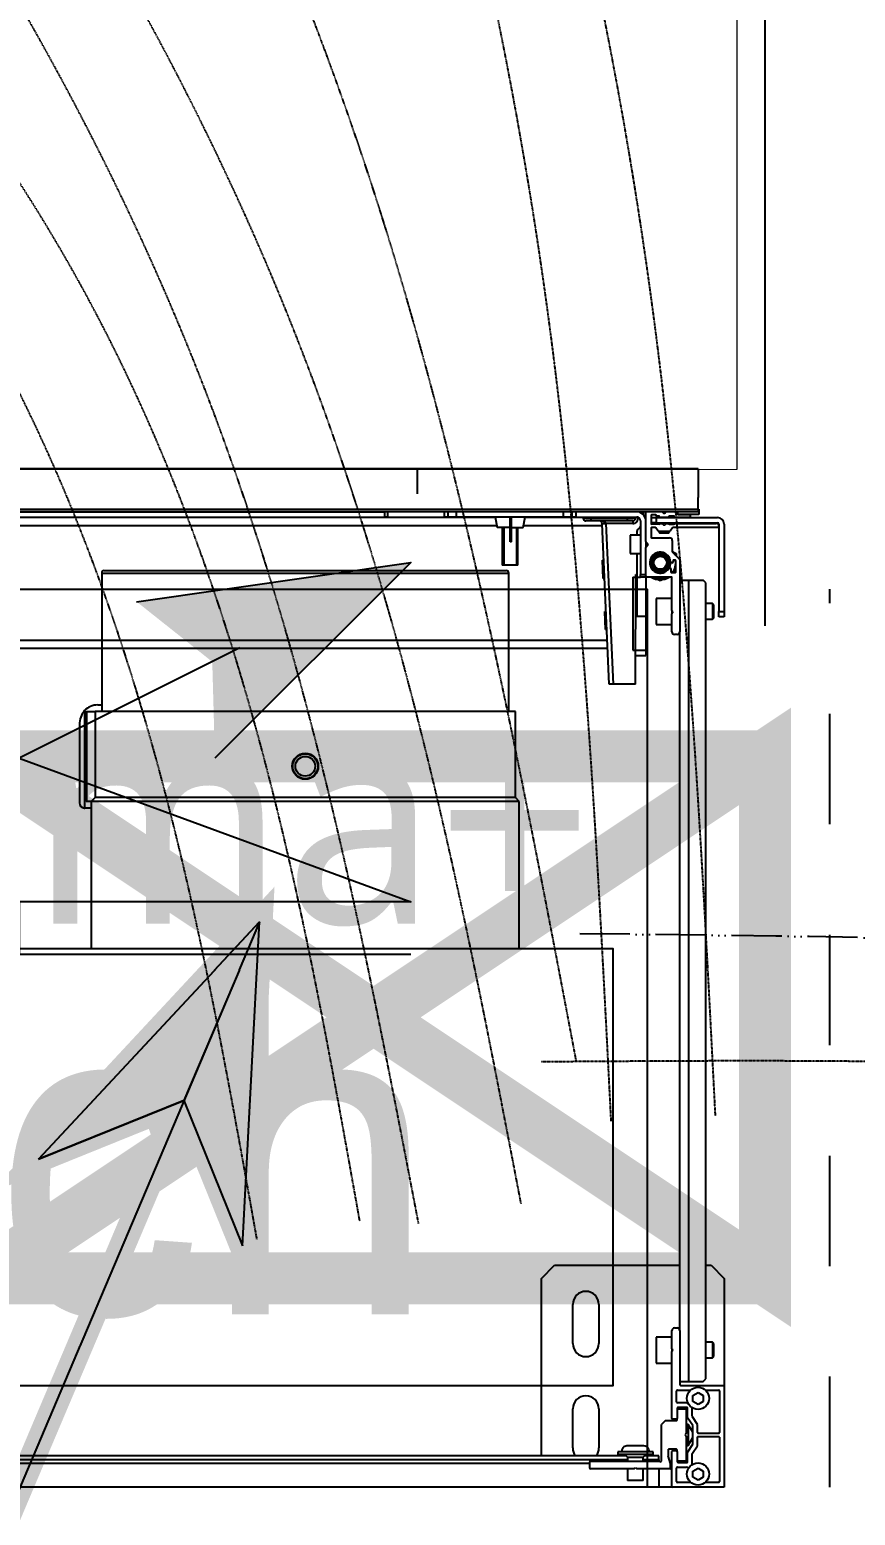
# Model space of a CAD drawing. Header units: millimetres. Extents: x 449410 to 506007, y -379864 to -318775.
# Drawn here: x 467622 to 467938, y -328295 to -327726 of the extents above; entities that cross this region are included whole.
import ezdxf

# ---------------------------------------------------------------- set-up
doc = ezdxf.new("R2010")
doc.units = ezdxf.units.MM
for name, pattern in [('prlm_ef', [0.165, 0.1, -0.065]), ('prlm_gaz', [36, 24, -3, 0, -3, 0, -3, 0, -3]), ('prlm_vmc', [0.282222, 0.141111, -0.141111])]:
    doc.linetypes.add(name, pattern=pattern)
doc.layers.add('_GAZELEC-BOITE INCORPO', color=36, linetype='Continuous', lineweight=18)
for name, color, linetype in [('_GAZELEC-EAU CHAUDE', 1, 'Continuous'), ('GAZ-EU FLECHE', 42, 'Continuous'), ('prlm-CHAUFF', 30, 'Continuous'), ('prlm-EAU-EF', 161, 'Continuous'), ('prlm-ELEC-CFO', 201, 'Continuous'), ('prlm-GAZ', 20, 'Continuous'), ('prlm-MOD', 64, 'Continuous')]:
    doc.layers.add(name, color=color, linetype=linetype)
doc.layers.add('prlm-xpoly', color=7, linetype='Continuous', plot=False)
doc.styles.add('Arial', font='arial.ttf')
doc.styles.add('prlm-chauff', font='trebucbi.ttf', dxfattribs={"height": 18})
doc.styles.add('prlm-elec-cfo', font='comic.ttf', dxfattribs={"height": 12})
doc.dimstyles.new('200', dxfattribs={"dimtxt": 150, "dimasz": 25, "dimexe": 50, "dimexo": 50, "dimgap": 20, "dimtad": 1, "dimdec": 0, "dimlfac": 0.1, "dimdsep": 46, "dimtxsty": 'Arial', "dimblk1": 'DOTBLANK', "dimblk2": 'DOTBLANK', "dimsah": 1, "dimcen": 25, "dimclrd": 5, "dimclre": 5, "dimadec": 0, "dimazin": 0, "dimtfac": 1, "dimtdec": 0, "dimtmove": 0, "dimatfit": 3, "dimldrblk": 'DOTBLANK', "dimfxl": 50, "dimtolj": 1, "dimtzin": 0, "dimarcsym": 0})

# ---------------------------------------------------------------- blocks, each defined once
blk = doc.blocks.new('MTI900_Alu_390')
at = {"layer": 'prlm-MOD', "color": 1, "linetype": 'Continuous'}
for p, q in [((-4.475, 0), (-4.472, 0)), ((-4.475, -0.003), (-4.475, 0)), ((-4.472, 0), (-4.278, 0)), ((-4.278, 0), (-4.225, 0)), ((-4.225, 0), (4.225, 0)), ((-4.225, -0.07), (-4.225, 0)), ((-4.475, -0.387), (-4.475, -0.003)), ((-4.457, -0.191), (-4.457, -0.021)), ((-4.454, -0.018), (-4.4033, -0.018)), ((-4.395, -0.0385), (-4.375, -0.0269)), ((-4.395, -0.0615), (-4.395, -0.0385)), ((-4.375, -0.0269), (-4.355, -0.0385)), ((-4.355, -0.0385), (-4.355, -0.0615)), ((-4.3467, -0.018), (-4.296, -0.018)), ((-4.293, -0.021), (-4.293, -0.074)), ((-4.275, -0.003), (-4.275, -0.137)), ((-4.165, -0.025), (-4.105, -0.025)), ((-4.165, -0.025), (-4.165, -0.07)), ((-4.105, -0.07), (-4.105, -0.025)), ((-4.375, -0.0731), (-4.395, -0.0615)), ((-4.355, -0.0615), (-4.375, -0.0731)), ((-4.353, -0.0864), (-4.353, -0.1286)), ((-4.335, -0.098), (-4.335, -0.1341)), ((-4.298, -0.095), (-4.332, -0.095)), ((-4.296, -0.077), (-4.3306, -0.077)), ((-4.33, -0.195), (-4.33, -0.103)), ((-4.327, -0.1), (-4.298, -0.1)), ((-4.295, -0.137), (-4.295, -0.098)), ((-4.27, -0.073), (-4.27, -0.0895)), ((-4.2698, -0.0905), (-4.2602, -0.1195)), ((-4.267, -0.07), (-4.14, -0.07)), ((-4.235, -0.1), (-4.235, -0.24)), ((-3.963, -0.1), (-4.229, -0.1)), ((-4.225, -0.105), (-4.225, -0.1)), ((-4.225, -0.105), (-4.165, -0.105)), ((-4.225, -0.105), (-4.225, -0.12)), ((-4.165, -0.1), (-4.165, -0.115)), ((-4.135, -0.075), (-4.14, -0.07)), ((-4.13, -0.07), (-4.135, -0.075)), ((-4.13, -0.07), (-3.963, -0.07)), ((-4.105, -0.115), (-4.105, -0.1)), ((-4.105, -0.105), (4.105, -0.105)), ((-3.96, -0.073), (-3.96, -0.097)), ((-3.96, -0.09), (3.96, -0.09)), ((-4.373, -0.1605), (-4.373, -0.191)), ((-4.3535, -0.1303), (-4.3725, -0.1588)), ((-4.3377, -0.16), (-4.355, -0.19)), ((-4.355, -0.1659), (-4.355, -0.2341)), ((-4.3355, -0.1358), (-4.3545, -0.1642)), ((-4.33, -0.1677), (-4.3421, -0.1677)), ((-4.3377, -0.24), (-4.3377, -0.16)), ((-4.33, -0.16), (-4.3377, -0.16)), ((-4.295, -0.137), (-4.295, -0.142)), ((-4.278, -0.14), (-4.292, -0.14)), ((-4.292, -0.145), (-4.263, -0.145)), ((-4.26, -0.142), (-4.26, -0.1205)), ((-4.225, -0.12), (-4.17, -0.12)), ((-4.203, -0.12), (-4.203, -0.125)), ((-4.203, -0.125), (-4.067, -0.125)), ((-4.203, -0.125), (-4.203, -0.135)), ((-4.203, -0.135), (-4.067, -0.135)), ((-4.165, -0.115), (-4.175, -0.125)), ((-4.1675, -0.158), (-4.1025, -0.158)), ((-4.105, -0.115), (-4.165, -0.115)), ((-4.095, -0.125), (-4.105, -0.115)), ((-4.1, -0.12), (4.1, -0.12)), ((-4.067, -0.125), (-4.067, -0.12)), ((-4.067, -0.135), (-4.067, -0.125)), ((-3.995, -0.3), (-3.995, -0.15)), ((-3.895, -0.15), (-3.895, -0.3)), ((-3.775, -0.12), (-3.775, -0.8)), ((-4.457, -0.369), (-4.457, -0.209)), ((-4.376, -0.194), (-4.454, -0.194)), ((-4.454, -0.206), (-4.376, -0.206)), ((-4.373, -0.209), (-4.373, -0.2404)), ((-4.355, -0.21), (-4.3377, -0.24)), ((-4.325, -0.2), (-4.33, -0.195)), ((-4.33, -0.205), (-4.325, -0.2)), ((-4.33, -0.297), (-4.33, -0.205)), ((-4.373, -0.2404), (-4.3535, -0.2697)), ((-4.3545, -0.2358), (-4.335, -0.265)), ((-4.353, -0.2714), (-4.353, -0.3036)), ((-4.33, -0.2323), (-4.3421, -0.2323)), ((-4.3377, -0.24), (-4.33, -0.24)), ((-4.335, -0.265), (-4.335, -0.302)), ((-4.295, -0.258), (-4.295, -0.263)), ((-4.295, -0.302), (-4.295, -0.263)), ((-4.25, -0.255), (-4.292, -0.255)), ((-4.292, -0.26), (-4.278, -0.26)), ((-4.275, -0.263), (-4.275, -0.52)), ((-4.25, -0.255), (-4.235, -0.24)), ((-4.395, -0.3285), (-4.375, -0.3169)), ((-4.395, -0.3515), (-4.395, -0.3285)), ((-4.375, -0.3169), (-4.355, -0.3285)), ((-4.355, -0.3285), (-4.355, -0.3515)), ((-4.332, -0.305), (-4.298, -0.305)), ((-4.328, -0.323), (-4.296, -0.323)), ((-4.298, -0.3), (-4.327, -0.3)), ((-4.293, -0.326), (-4.293, -0.369)), ((-4.475, -0.8), (-4.475, -0.387)), ((-4.308, -0.39), (-4.472, -0.39)), ((-4.4033, -0.372), (-4.454, -0.372)), ((-4.375, -0.3631), (-4.395, -0.3515)), ((-4.355, -0.3515), (-4.375, -0.3631)), ((-4.296, -0.372), (-4.3467, -0.372)), ((-4.305, -0.6), (-4.305, -0.393)), ((-4.395, -0.405), (-4.405, -0.415)), ((-4.405, -0.415), (-4.405, -3.465)), ((-4.34, -0.405), (-4.395, -0.405)), ((-4.305, -0.405), (-4.34, -0.405)), ((-4.34, -0.405), (-4.34, -3.475)), ((-4.43, -0.495), (-4.435, -0.5)), ((-4.435, -0.5), (-4.435, -0.55)), ((-4.43, -0.555), (-4.43, -0.495)), ((-4.405, -0.495), (-4.43, -0.495)), ((-4.215, -0.475), (-4.275, -0.475)), ((-4.215, -0.575), (-4.215, -0.475)), ((-4.435, -0.55), (-4.43, -0.555)), ((-4.43, -0.555), (-4.405, -0.555)), ((-4.275, -0.52), (-4.2779, -0.5229)), ((-4.2779, -0.5271), (-4.275, -0.53)), ((-4.275, -0.53), (-4.275, -0.52)), ((-4.275, -0.53), (-4.275, -0.6)), ((-3.995, -0.7), (-3.995, -0.55)), ((-3.895, -0.55), (-3.895, -0.7)), ((-4.305, -0.6), (-4.305, -3.277)), ((-4.285, -0.61), (-4.295, -0.61)), ((-4.275, -0.575), (-4.215, -0.575)), ((-4.425, -0.85), (-4.475, -0.8)), ((-4.405, -0.85), (-4.425, -0.85)), ((-3.825, -0.85), (-4.305, -0.85)), ((-3.775, -0.8), (-3.825, -0.85)), ((-4.1351, -3.077), (-4.136, -3.497)), ((-4.1351, -3.077), (-4.05, -3.077)), ((-4.0221, -3.692), (-4.05, -3.077)), ((-4.05, -3.077), (-4.035, -3.077)), ((-4.035, -3.077), (-4.0071, -3.6913)), ((-4.175, -3.207), (-4.175, -3.187)), ((-4.1353, -3.187), (-4.175, -3.187)), ((-4.175, -3.337), (-4.175, -3.207)), ((-4.125, -3.207), (-4.175, -3.207)), ((-4.125, -3.487), (-4.125, -3.207)), ((-0.2775, -3.215), (-4.0287, -3.215)), ((-4.305, -3.5528), (-4.305, -3.277)), ((-4.295, -3.267), (-4.285, -3.267)), ((-4.275, -3.277), (-4.275, -3.3458)), ((-0.2775, -3.245), (-4.0274, -3.245)), ((-4.0205, -3.2854), (-4.0255, -3.2857)), ((-4.0205, -3.2854), (-4.0173, -3.3556)), ((-4.475, -3.355), (-4.475, -3.335)), ((-4.475, -3.335), (-4.455, -3.335)), ((-4.475, -3.69), (-4.475, -3.355)), ((-4.455, -3.355), (-4.475, -3.355)), ((-4.455, -3.335), (-4.455, -3.355)), ((-4.455, -3.69), (-4.455, -3.355)), ((-4.43, -3.325), (-4.435, -3.33)), ((-4.435, -3.33), (-4.435, -3.38)), ((-4.43, -3.385), (-4.43, -3.325)), ((-4.405, -3.325), (-4.43, -3.325)), ((-4.2759, -3.3479), (-4.2779, -3.3499)), ((-4.2779, -3.3541), (-4.2759, -3.3561)), ((-4.215, -3.305), (-4.275, -3.305)), ((-4.275, -3.3582), (-4.275, -3.3458)), ((-4.275, -3.3582), (-4.275, -3.484)), ((-4.215, -3.405), (-4.215, -3.305)), ((-4.175, -3.487), (-4.175, -3.337)), ((-4.14, -3.337), (-4.175, -3.337)), ((-4.14, -3.487), (-4.14, -3.337)), ((-4.0223, -3.3558), (-4.0173, -3.3556)), ((-4.435, -3.38), (-4.43, -3.385)), ((-4.43, -3.385), (-4.405, -3.385)), ((-4.275, -3.405), (-4.215, -3.405)), ((-4.405, -3.465), (-4.395, -3.475)), ((-4.24, -3.4778), (-4.23, -3.472)), ((-4.23, -3.472), (-4.22, -3.4778)), ((-4.34, -3.475), (-4.395, -3.475)), ((-4.305, -3.475), (-4.34, -3.475)), ((-4.29, -3.5066), (-4.2854, -3.504)), ((-4.29, -3.507), (-4.29, -3.549)), ((-4.274, -3.504), (-4.287, -3.504)), ((-4.272, -3.487), (-4.178, -3.487)), ((-4.271, -3.518), (-4.271, -3.507)), ((-4.2657, -3.521), (-4.268, -3.521)), ((-4.195, -3.5614), (-4.195, -3.5226)), ((-4.175, -3.49), (-4.175, -3.487)), ((-4.175, -3.487), (-4.155, -3.487)), ((-4.175, -3.49), (-4.175, -3.6008)), ((-4.155, -3.497), (-4.175, -3.497)), ((-4.14, -3.487), (-4.155, -3.487)), ((-4.155, -3.487), (-4.155, -3.497)), ((-4.155, -3.702), (-4.155, -3.497)), ((-4.125, -3.487), (-4.14, -3.487)), ((-4.14, -3.577), (-4.14, -3.487)), ((-4.136, -3.497), (-4.14, -3.4972)), ((-4.0116, -3.4816), (-4.0166, -3.4819)), ((-4.0116, -3.4816), (-4.0084, -3.5518)), ((-4.2769, -3.5821), (-4.3041, -3.5549)), ((-4.2906, -3.577), (-4.2906, -3.5684)), ((-4.2806, -3.5828), (-4.2906, -3.577)), ((-4.287, -3.552), (-4.282, -3.552)), ((-4.279, -3.549), (-4.279, -3.545)), ((-4.276, -3.542), (-4.2729, -3.542)), ((-4.276, -3.627), (-4.276, -3.5842)), ((-4.115, -3.577), (-4.155, -3.577)), ((-4.115, -3.647), (-4.115, -3.577)), ((-4.0134, -3.552), (-4.0084, -3.5518)), ((-3.685, -3.532), (-3.625, -3.532)), ((-3.685, -3.532), (-3.685, -3.677)), ((-3.6789, -3.677), (-3.6789, -3.532)), ((-3.6311, -3.677), (-3.6311, -3.532)), ((-3.625, -3.677), (-3.625, -3.532)), ((-4.198, -3.637), (-4.266, -3.637)), ((-4.195, -3.674), (-4.195, -3.64)), ((-4.1759, -3.6029), (-4.1829, -3.6099)), ((-4.1829, -3.6141), (-4.1759, -3.6211)), ((-4.175, -3.6232), (-4.175, -3.6008)), ((-4.175, -3.6232), (-4.175, -3.734)), ((-3.66, -3.6225), (-3.655, -3.6225)), ((-3.66, -3.6225), (-3.66, -3.6361)), ((-3.66, -3.6361), (-3.655, -3.6361)), ((-3.66, -3.6361), (-3.66, -3.717)), ((-3.655, -3.6225), (-3.655, -3.6361)), ((-3.655, -3.6361), (-3.655, -3.717)), ((-4.455, -3.682), (-4.455, -3.68)), ((-4.452, -3.677), (-4.2791, -3.677)), ((-4.215, -3.695), (-4.45, -3.695)), ((-4.2855, -3.692), (-4.445, -3.692)), ((-4.2653, -3.69), (-4.2827, -3.69)), ((-4.2766, -3.6757), (-4.2679, -3.6633)), ((-4.2654, -3.662), (-4.2246, -3.662)), ((-4.263, -3.657), (-4.265, -3.659)), ((-4.225, -3.659), (-4.265, -3.659)), ((-4.265, -3.659), (-4.265, -3.662)), ((-4.265, -3.69), (-4.265, -3.695)), ((-4.227, -3.657), (-4.263, -3.657)), ((-4.2521, -3.692), (-4.2625, -3.692)), ((-4.2607, -3.657), (-4.2607, -3.662)), ((-4.2607, -3.69), (-4.2607, -3.695)), ((-4.2471, -3.6871), (-4.2521, -3.692)), ((-4.2379, -3.692), (-4.2429, -3.6871)), ((-4.228, -3.692), (-4.2379, -3.692)), ((-4.2293, -3.657), (-4.2293, -3.662)), ((-4.2293, -3.69), (-4.2293, -3.695)), ((-4.225, -3.659), (-4.227, -3.657)), ((-4.2252, -3.69), (-4.198, -3.69)), ((-4.225, -3.662), (-4.225, -3.659)), ((-4.225, -3.695), (-4.225, -3.69)), ((-4.2221, -3.6633), (-4.2134, -3.6757)), ((-4.215, -3.715), (-4.215, -3.695)), ((-4.215, -3.695), (-4.195, -3.695)), ((-4.2109, -3.677), (-4.198, -3.677)), ((-4.195, -3.722), (-4.195, -3.693)), ((-4.155, -3.647), (-4.115, -3.647)), ((-4.14, -3.6567), (-4.14, -3.647)), ((-4.125, -3.692), (-4.0221, -3.692)), ((-4.125, -3.702), (-4.125, -3.692)), ((-4.0071, -3.6913), (-4.0221, -3.692)), ((-4.022, -3.6925), (-4.0221, -3.692)), ((-3.7066, -3.685), (-4.0074, -3.685)), ((-4.0071, -3.6913), (-4.007, -3.6925)), ((-3.705, -3.677), (-3.713, -3.717)), ((-3.66, -3.677), (-3.705, -3.677)), ((-3.655, -3.677), (-3.605, -3.677)), ((-3.597, -3.717), (-3.605, -3.677)), ((-0.26, -3.685), (-3.6034, -3.685)), ((-4.215, -3.715), (-4.45, -3.715)), ((-4.378, -3.747), (-4.378, -3.727)), ((-4.378, -3.727), (-4.298, -3.727)), ((-4.375, -3.747), (-4.378, -3.747)), ((-4.375, -3.737), (4.375, -3.737)), ((-4.375, -3.747), (-4.375, -3.737)), ((4.375, -3.747), (-4.375, -3.747)), ((-4.375, -3.747), (-4.375, -3.792)), ((-4.345, -3.724), (-4.345, -3.718)), ((-4.342, -3.715), (-4.2885, -3.715)), ((-4.298, -3.727), (-4.342, -3.727)), ((-4.298, -3.727), (-4.298, -3.737)), ((-4.295, -3.734), (-4.295, -3.73)), ((-4.2826, -3.72), (-4.2654, -3.72)), ((-4.2651, -3.7161), (-4.269, -3.72)), ((-4.2618, -3.7161), (-4.2651, -3.7161)), ((-4.2595, -3.715), (-4.231, -3.715)), ((-4.2471, -3.7321), (-4.2521, -3.737)), ((-4.2414, -3.7335), (-4.2486, -3.7335)), ((-4.2379, -3.737), (-4.2429, -3.7321)), ((-4.2249, -3.7161), (-4.2287, -3.7161)), ((-4.2251, -3.72), (-4.215, -3.72)), ((-4.221, -3.72), (-4.2249, -3.7161)), ((-4.195, -3.715), (-4.215, -3.715)), ((-4.215, -3.72), (-4.215, -3.722)), ((-4.212, -3.725), (-4.198, -3.725)), ((-4.175, -3.737), (-4.175, -3.734)), ((-4.165, -3.737), (-4.165, -3.7265)), ((-3.9067, -3.717), (-4.14, -3.717)), ((-4.135, -3.717), (-4.135, -3.712)), ((-4.105, -3.712), (-4.135, -3.712)), ((-4.125, -3.702), (-4.105, -3.702)), ((-4.105, -3.702), (-3.965, -3.702)), ((-4.105, -3.702), (-4.105, -3.712)), ((-4.105, -3.712), (-4.105, -3.717)), ((-3.965, -3.712), (-4.105, -3.712)), ((-3.965, -3.702), (-3.945, -3.702)), ((-3.965, -3.702), (-3.965, -3.712)), ((-3.965, -3.717), (-3.965, -3.712)), ((-3.935, -3.712), (-3.965, -3.712)), ((-3.935, -3.712), (-3.935, -3.717)), ((-3.935, -3.715), (-3.7126, -3.715)), ((-3.9067, -3.737), (-3.9067, -3.717)), ((-3.9067, -3.717), (-3.8932, -3.717)), ((-3.8932, -3.717), (-3.86, -3.717)), ((-3.8932, -3.717), (-3.8932, -3.737)), ((-3.86, -3.717), (-3.45, -3.717)), ((-3.86, -3.717), (-3.86, -3.737)), ((-3.5974, -3.715), (-0.25, -3.715)), ((-3.45, -3.717), (-3.45, -3.737)), ((-3.45, -3.717), (-3.4168, -3.717)), ((-3.4168, -3.737), (-3.4168, -3.717)), ((-3.4168, -3.717), (-3.4033, -3.717)), ((-3.185, -3.717), (-3.4033, -3.717)), ((-3.4033, -3.717), (-3.4033, -3.737)), ((-3.185, -3.717), (-3.175, -3.717)), ((-3.185, -3.737), (-3.185, -3.717)), ((-3.175, -3.717), (-3.175, -3.737)), ((-3.175, -3.735), (-0.2433, -3.735)), ((-4.375, -3.902), (-4.375, -3.792)), ((-4.375, -3.902), (4.375, -3.902))]:
    blk.add_line(p, q, dxfattribs=at)
at = {"layer": 'prlm-MOD', "color": 1, "ltscale": 50}
blk.add_lwpolyline([(-3.3, -3.8058), (-3.3, -3.902)], dxfattribs=at)
at = {"layer": 'prlm-MOD', "color": 1, "linetype": 'Continuous'}
for centre, radius in [((-4.375, -0.05), 0.0425), ((-4.375, -0.34), 0.0425), ((-4.23, -3.542), 0.035), ((-4.23, -3.542), 0.03), ((-4.23, -3.542), 0.025)]:
    blk.add_circle(centre, radius, dxfattribs=at)
for centre, radius, start, end in [((-4.472, -0.003), 0.003, 90, 180), ((-4.278, -0.003), 0.003, 0, 90), ((-4.454, -0.021), 0.003, 90, 180), ((-4.4033, -0.021), 0.003, 84.5182, 90), ((-4.3467, -0.021), 0.003, 90, 95.4817), ((-4.296, -0.021), 0.003, 0, 90), ((-4.3306, -0.067), 0.01, 213.6525, 270), ((-4.332, -0.098), 0.003, 90, 180), ((-4.327, -0.103), 0.003, 90, 180), ((-4.298, -0.098), 0.003, 0, 90), ((-4.298, -0.103), 0.003, 0, 90), ((-4.296, -0.074), 0.003, 270, 0), ((-4.267, -0.073), 0.003, 90, 180), ((-4.267, -0.0895), 0.003, 180, 198.4349), ((-4.232, -0.1), 0.003, 0, 180), ((-3.963, -0.073), 0.003, 0, 90), ((-3.963, -0.097), 0.003, 270, 0), ((-4.37, -0.1605), 0.003, 146.3099, 180), ((-4.352, -0.1659), 0.003, 146.3099, 180), ((-4.356, -0.1286), 0.003, 326.3099, 0), ((-4.338, -0.1341), 0.003, 326.3099, 0), ((-4.292, -0.137), 0.003, 180, 270), ((-4.292, -0.142), 0.003, 180, 270), ((-4.278, -0.137), 0.003, 270, 0), ((-4.263, -0.142), 0.003, 270, 0), ((-4.263, -0.1205), 0.003, 0, 18.4349), ((-4.1675, -0.138), 0.02, 171.3731, 270), ((-4.1675, -0.133), 0.02, 185.7392, 187.1808), ((-4.1025, -0.138), 0.02, 270, 8.6269), ((-4.1025, -0.133), 0.02, 352.8192, 354.2608), ((-3.945, -0.15), 0.05, 143.1301, 180), ((-3.945, -0.15), 0.05, 0, 36.8699), ((-4.454, -0.191), 0.003, 180, 270), ((-4.454, -0.209), 0.003, 90, 180), ((-4.376, -0.191), 0.003, 270, 0), ((-4.376, -0.209), 0.003, 0, 90), ((-4.352, -0.2341), 0.003, 180, 213.6901), ((-4.356, -0.2714), 0.003, 0, 33.6901), ((-4.292, -0.258), 0.003, 90, 180), ((-4.292, -0.263), 0.003, 90, 180), ((-4.278, -0.263), 0.003, 0, 90), ((-4.332, -0.302), 0.003, 180, 270), ((-4.328, -0.333), 0.01, 90, 133.851), ((-4.327, -0.297), 0.003, 180, 270), ((-4.298, -0.297), 0.003, 270, 0), ((-4.298, -0.302), 0.003, 270, 0), ((-4.296, -0.326), 0.003, 0, 90), ((-3.945, -0.3), 0.05, 180, 0), ((-4.472, -0.387), 0.003, 180, 270), ((-4.454, -0.369), 0.003, 180, 270), ((-4.4033, -0.369), 0.003, 270, 275.4818), ((-4.3467, -0.369), 0.003, 264.5182, 270), ((-4.308, -0.393), 0.003, 0, 90), ((-4.296, -0.369), 0.003, 270, 0), ((-3.945, -0.55), 0.05, 0, 180), ((-4.2758, -0.525), 0.003, 135, 225), ((-4.295, -0.6), 0.01, 180, 270), ((-4.285, -0.6), 0.01, 270, 0), ((-3.945, -0.7), 0.05, 180, 0), ((-4.295, -3.277), 0.01, 90, 180), ((-4.285, -3.277), 0.01, 0, 90), ((-4.2758, -3.352), 0.003, 135, 225), ((-4.278, -3.3458), 0.003, 315, 0), ((-4.278, -3.3582), 0.003, 0, 45), ((-4.287, -3.507), 0.003, 90, 180), ((-4.23, -3.542), 0.06, 140.7035, 188.509), ((-4.23, -3.542), 0.065, 144.2242, 157.3801), ((-4.272, -3.484), 0.003, 180, 270), ((-4.274, -3.507), 0.003, 0, 90), ((-4.268, -3.518), 0.003, 180, 270), ((-4.23, -3.542), 0.04, 146.0728, 184.0006), ((-4.23, -3.542), 0.04, 184.0006, 146.0728), ((-4.2657, -3.518), 0.003, 270, 326.0728), ((-4.23, -3.542), 0.065, 57.7958, 122.2042), ((-4.23, -3.542), 0.06, 66.4435, 113.5565), ((-4.178, -3.49), 0.003, 0, 90), ((-4.302, -3.5528), 0.003, 180, 225), ((-4.287, -3.549), 0.003, 180, 270), ((-4.23, -3.542), 0.065, 206.162, 224.9525), ((-4.282, -3.549), 0.003, 270, 0), ((-4.276, -3.545), 0.003, 90, 180), ((-4.279, -3.5842), 0.003, 0, 45), ((-4.2729, -3.545), 0.003, 4.0006, 90), ((-4.266, -3.627), 0.01, 180, 270), ((-4.198, -3.64), 0.003, 0, 90), ((-4.1808, -3.612), 0.003, 135, 225), ((-4.178, -3.6008), 0.003, 315, 0), ((-4.178, -3.6232), 0.003, 0, 45), ((-4.45, -3.69), 0.025, 180, 270), ((-4.452, -3.68), 0.003, 90, 180), ((-4.445, -3.682), 0.01, 180, 270), ((-4.45, -3.69), 0.005, 180, 270), ((-4.2827, -3.693), 0.003, 90, 160.5288), ((-4.2791, -3.674), 0.003, 270, 325.008), ((-4.2654, -3.665), 0.003, 90, 145.008), ((-4.2653, -3.693), 0.003, 19.4712, 90), ((-4.245, -3.6892), 0.003, 45, 135), ((-4.2252, -3.693), 0.003, 90, 160.5288), ((-4.2246, -3.665), 0.003, 34.992, 90), ((-4.2109, -3.674), 0.003, 214.992, 270), ((-4.198, -3.674), 0.003, 270, 0), ((-4.198, -3.693), 0.003, 0, 90), ((-4.1151, -3.7104), 0.05, 129.8841, 142.9139), ((-4.16, -3.6567), 0.02, 309.8841, 0), ((-4.125, -3.712), 0.02, 90, 192.412), ((-3.997, -3.692), 0.01, 182.6026, 270), ((-4.342, -3.718), 0.003, 90, 180), ((-4.342, -3.724), 0.003, 180, 270), ((-4.298, -3.73), 0.003, 0, 90), ((-4.292, -3.734), 0.003, 180, 270), ((-4.2885, -3.718), 0.003, 9.5941, 90), ((-4.2826, -3.717), 0.003, 189.5941, 270), ((-4.2654, -3.717), 0.003, 270, 350.4059), ((-4.275, -3.715), 0.01, 353.9388, 0), ((-4.2595, -3.718), 0.003, 90, 170.4059), ((-4.245, -3.7342), 0.003, 45, 135), ((-4.231, -3.718), 0.003, 9.5941, 90), ((-4.2251, -3.717), 0.003, 189.5941, 270), ((-4.215, -3.715), 0.01, 180, 186.0612), ((-4.212, -3.722), 0.003, 180, 270), ((-4.198, -3.722), 0.003, 270, 0), ((-4.178, -3.734), 0.003, 270, 0), ((-4.14, -3.702), 0.035, 180, 270), ((-4.14, -3.702), 0.015, 180, 270), ((-4.125, -3.712), 0.01, 90, 180), ((-3.945, -3.712), 0.01, 0, 90)]:
    blk.add_arc(centre, radius, start, end, dxfattribs=at)
for centre, major_axis, ratio, start_param, end_param in [((-4.022, -3.6931), (0.015, 0.0007), 0.045361, 0, 1.568734), ((-3.997, -3.692), (0.025, 0), 0.4, 3.187016, 4.712389)]:
    blk.add_ellipse(centre, major_axis=major_axis, ratio=ratio, start_param=start_param, end_param=end_param, dxfattribs=at)
blk = doc.blocks.new('xi.thema+')
at = {"layer": 'prlm-CHAUFF', "color": 7, "linetype": 'prlm_vmc', "ltscale": 30}
for points in [[(-27.9, 0), (-27.9, 34.4)], [(27.9, 0), (27.9, 34.4)]]:
    blk.add_lwpolyline(points, dxfattribs=at)
at = {"layer": 'prlm-CHAUFF', "color": 0}
blk.add_lwpolyline([(-20.9, 0), (-20.9, 34.4), (20.9, 34.4), (20.9, 0)], close=True, dxfattribs=at)
for radius in [6.25, 4]:
    blk.add_circle((0, 13), radius, dxfattribs=at)
at = {"layer": 'prlm-CHAUFF', "color": 0, "insert": (0, 25.539), "char_height": 8, "width": 7.19706, "attachment_point": 5, "style": 'prlm-chauff'}
blk.add_mtext('thema+', dxfattribs=at)
blk = doc.blocks.new('xi.uta-yzen-g')
at = {"layer": 'prlm-CHAUFF', "ltscale": 50}
for p, q in [((20.9, 35.02), (36.5, 35.02)), ((20.9, 35.02), (20.9, 29.72)), ((21, 35.12), (36.4, 35.12)), ((36.5, 29.72), (36.5, 35.02)), ((20.244, 29.72), (20.65, 29.72)), ((20.244, 29.72), (20.244, 26.02)), ((20.3, 29.72), (20.3, 26.27)), ((20.32, 29.72), (20.32, 26.27)), ((36.75, 29.72), (20.65, 29.72)), ((20.65, 29.72), (20.65, 26.42)), ((20.75, 29.97), (20.9, 29.97)), ((36.75, 26.42), (36.75, 29.72)), ((20.05, 29.216), (20.05, 26.22)), ((20.3, 28.42), (20.32, 28.42)), ((20.32, 28.07), (20.3, 28.07)), ((20.3, 27.693), (20.32, 27.693)), ((20.32, 27.343), (20.3, 27.343)), ((20.3, 27.293), (20.32, 27.293)), ((20.32, 27.193), (20.3, 27.193)), ((20.32, 26.27), (20.3, 26.27)), ((20.5, 26.27), (20.32, 26.27)), ((20.65, 26.42), (20.5, 26.27)), ((36.9, 26.27), (20.5, 26.27)), ((20.5, 26.27), (20.5, 20.62)), ((36.75, 26.42), (20.65, 26.42)), ((36.9, 26.27), (36.75, 26.42)), ((36.9, 20.62), (36.9, 26.27)), ((20.5, 26.02), (20.25, 26.02))]:
    blk.add_line(p, q, dxfattribs=at)
blk.add_lwpolyline([(-40.5, 20.62), (-40.5, 3.9), (40.5, 3.9), (40.5, 20.62)], close=True, dxfattribs=at)
for radius in [0.5, 0.48, 0.38]:
    blk.add_circle((28.7, 27.62), radius, dxfattribs=at)
for centre, radius, start, end in [((21, 35.02), 0.1, 90, 180), ((36.4, 35.02), 0.1, 0, 90), ((20.825, 29.24), 0.776, 138.5248, 181.7675), ((20.75, 29.27), 0.7, 90, 136.2731), ((20.25, 26.22), 0.2, 180, 268.3239), ((20.25, 26.22), 0.2, 268.3239, 270)]:
    blk.add_arc(centre, radius, start, end, dxfattribs=at)
for centre, major_axis, ratio, start_param, end_param in [((20.75, 28.959), (-0.45, 0), 0.974723, 5.983927, 6.283185), ((20.75, 28.603), (-0.45, 0), 0.974723, 5.983927, 6.283185), ((21.55, 28.603), (-1.25, 0), 0.146694, 0, 0.179125)]:
    blk.add_ellipse(centre, major_axis=major_axis, ratio=ratio, start_param=start_param, end_param=end_param, dxfattribs=at)
blk.add_open_spline([(20.318, 29.391), (20.314, 29.379), (20.311, 29.366), (20.303, 29.324), (20.3, 29.294), (20.3, 29.265)], degree=3, knots=[0.8185803, 0.8185803, 0.8185803, 0.8185803, 0.875, 0.875, 1, 1, 1, 1], dxfattribs=at)
blk = doc.blocks.new('xi.CH')
at = {"layer": 'prlm-ELEC-CFO', "lineweight": 5}
blk.add_hatch(color=0, dxfattribs=at).paths.add_polyline_path([(-3, 6), (-0.103, 3.699), (0, 0), (7.5, 7.5)])
at = {"layer": 'prlm-ELEC-CFO', "color": 0}
for points in [[(-3, 6), (7.5, 7.5), (0, 0)], [(0.955, 4.227), (-7.5, 0), (7.5, -5.5), (-7.5, -5.5), (-7.5, -7.5), (7.5, -7.5)]]:
    blk.add_lwpolyline(points, dxfattribs=at)
blk = doc.blocks.new('FLECHE1')
h = blk.add_hatch(color=256)
h.dxf.hatch_style = 1
h.paths.add_polyline_path([(495907.08, -370439.56), (495913.62, -370315.47), (495936.11, -370371.09), (495991.74, -370348.6)])
for p, q in [((495907.08, -370439.56), (496141.31, -369887.17)), ((495913.62, -370315.47), (495907.08, -370439.56)), ((495913.62, -370315.47), (495907.08, -370439.56)), ((495936.11, -370371.09), (495913.62, -370315.47)), ((495936.11, -370371.09), (495913.62, -370315.47)), ((495991.74, -370348.6), (495907.08, -370439.56)), ((495907.08, -370439.56), (495991.74, -370348.6)), ((495936.11, -370371.09), (495991.74, -370348.6)), ((495991.74, -370348.6), (495936.11, -370371.09)), ((495907.08, -370439.56), (495936.11, -370371.09))]:
    blk.add_line(p, q)
at = {"const_width": 10}
for points in [[(495936.11, -370371.09), (496141.31, -369887.17)], [(495907.08, -370439.56), (495913.62, -370315.47), (495936.11, -370371.09), (495991.74, -370348.6), (495907.08, -370439.56)]]:
    blk.add_lwpolyline(points, dxfattribs=at)
blk = doc.blocks.new('_DOTBLANK')
at = {"color": 0, "linetype": 'ByBlock'}
blk.add_line((-0.5, 0), (-1, 0), dxfattribs=at)
blk.add_circle((0, 0), 0.5, dxfattribs=at)
blk = doc.blocks.new('*D180')
at = {"layer": '_GAZELEC-BOITE INCORPO', "color": 5, "lineweight": -2, "transparency": 16777216}
for p, q in [((465848.9, -328555.26), (465848.9, -327314.98)), ((469244.49, -328551.01), (469244.49, -327314.98)), ((465873.9, -327364.98), (469219.49, -327364.98))]:
    blk.add_line(p, q, dxfattribs=at)
at = {"layer": '_GAZELEC-BOITE INCORPO', "color": 5, "lineweight": -2, "transparency": 16777216, "xscale": 25, "yscale": 25, "zscale": 25, "rotation": 180}
blk.add_blockref('_DOTBLANK', (465848.9, -327364.98), dxfattribs=at)
at = {"layer": '_GAZELEC-BOITE INCORPO', "color": 5, "lineweight": -2, "transparency": 16777216, "xscale": 25, "yscale": 25, "zscale": 25}
blk.add_blockref('_DOTBLANK', (469244.49, -327364.98), dxfattribs=at)
at = {"layer": '_GAZELEC-BOITE INCORPO', "color": 0, "transparency": 16777216, "insert": (467546.7, -327268.34), "char_height": 150, "attachment_point": 5, "style": 'Arial'}
blk.add_mtext('\\A1;340', dxfattribs=at)
blk = doc.blocks.new('*D181')
at = {"layer": '_GAZELEC-BOITE INCORPO', "color": 5, "lineweight": -2, "transparency": 16777216}
for p, q in [((467903.34, -327954.69), (467903.34, -327554.37)), ((469249.13, -327954.69), (469249.13, -327554.37)), ((467928.34, -327604.37), (469224.13, -327604.37))]:
    blk.add_line(p, q, dxfattribs=at)
at = {"layer": '_GAZELEC-BOITE INCORPO', "color": 5, "lineweight": -2, "transparency": 16777216, "xscale": 25, "yscale": 25, "zscale": 25, "rotation": 180}
blk.add_blockref('_DOTBLANK', (467903.34, -327604.37), dxfattribs=at)
at = {"layer": '_GAZELEC-BOITE INCORPO', "color": 5, "lineweight": -2, "transparency": 16777216, "xscale": 25, "yscale": 25, "zscale": 25}
blk.add_blockref('_DOTBLANK', (469249.13, -327604.37), dxfattribs=at)
at = {"layer": '_GAZELEC-BOITE INCORPO', "color": 0, "transparency": 16777216, "insert": (468576.24, -327507.73), "char_height": 150, "attachment_point": 5, "style": 'Arial'}
blk.add_mtext('\\A1;135', dxfattribs=at)
blk = doc.blocks.new('*D182')
at = {"layer": '_GAZELEC-BOITE INCORPO', "color": 5, "lineweight": -2, "transparency": 16777216}
for p, q in [((467603.35, -327954.7), (467603.35, -327554.37)), ((467903.34, -327954.69), (467903.34, -327554.37)), ((467878.34, -327604.37), (467628.35, -327604.37))]:
    blk.add_line(p, q, dxfattribs=at)
at = {"layer": '_GAZELEC-BOITE INCORPO', "color": 5, "lineweight": -2, "transparency": 16777216, "xscale": 25, "yscale": 25, "zscale": 25, "rotation": 180}
blk.add_blockref('_DOTBLANK', (467603.35, -327604.37), dxfattribs=at)
at = {"layer": '_GAZELEC-BOITE INCORPO', "color": 5, "lineweight": -2, "transparency": 16777216, "xscale": 25, "yscale": 25, "zscale": 25}
blk.add_blockref('_DOTBLANK', (467903.34, -327604.37), dxfattribs=at)
at = {"layer": '_GAZELEC-BOITE INCORPO', "color": 0, "transparency": 16777216, "insert": (467753.34, -327507.73), "char_height": 150, "attachment_point": 5, "style": 'Arial'}
blk.add_mtext('\\A1;30', dxfattribs=at)

msp = doc.modelspace()

# ---------------------------------------------------------------- linework, layer by layer
at = {"layer": 'prlm-EAU-EF', "linetype": 'prlm_ef'}
msp.add_spline([(469527.667, -337291.356), (469241.507, -337256.241), (468917.079, -337169.53), (468437.129, -336713.837), (468370.546, -336336.805), (468537.275, -335643.842), (468680.746, -334337.694), (468680.746, -332388.872), (468680.746, -331783.149), (468680.746, -329848.335), (468680.746, -328628.302), (468554.979, -328280.598), (468214.741, -328140.308), (467817.542, -328121.753)], degree=3, dxfattribs=at)
at = {"layer": 'prlm-GAZ', "linetype": 'prlm_gaz', "ltscale": 0.8}
msp.add_spline([(469572.537, -336880.319), (469230.289, -336858.252), (468586.051, -336335.68), (468586.051, -335759.814), (468634.952, -335492.143), (468708.723, -334828.883), (468725.938, -334541.323), (468725.938, -334107.697), (468725.938, -333384.542), (468725.938, -332472.583), (468725.938, -331721.969), (468725.938, -330840.972), (468725.938, -330322.109), (468748.049, -329782.153), (468762.327, -329505.843), (468762.327, -328966.446), (468717.082, -328516.852), (468629.333, -328294.253), (468530.24, -328195.16), (468241.265, -328095.776), (467830.69, -328072.668)], degree=3, dxfattribs=at)
at = {"layer": 'prlm-xpoly', "lineweight": 0}
msp.add_lwpolyline([(464692.609, -328712.915), (466938.604, -328712.916), (466942.671, -327894.777), (467892.636, -327894.686), (467892.549, -326554.482), (465761.162, -326554.124), (465761.164, -327009.867), (464692.662, -327009.867)], close=True, dxfattribs=at)

# ---------------------------------------------------------------- block references
at = {"layer": 'prlm-CHAUFF', "xscale": 10, "yscale": 10, "zscale": 10}
msp.add_blockref('xi.uta-yzen-g', (467440.172, -328284.687), dxfattribs=at)
at = {"layer": 'prlm-CHAUFF', "xscale": 10, "yscale": 10, "zscale": 10, "rotation": 359.9998100426414}
msp.add_blockref('xi.thema+', (467649.172, -328284.69), dxfattribs=at)
at = {"layer": 'prlm-ELEC-CFO', "xscale": 10, "yscale": 10, "zscale": 10}
msp.add_blockref('xi.CH', (467692.57, -328005.444), dxfattribs=at)
at = {"layer": 'prlm-MOD', "xscale": 99.99999999999972, "yscale": 99.99999999999972, "zscale": 99.99999999999972, "rotation": 179.9998846602101}
msp.add_blockref('MTI900_Alu_390', (467440.172, -328284.689), dxfattribs=at)

# ---------------------------------------------------------------- dimensions: what is measured, and where the dimension line sits
at = {"layer": '_GAZELEC-BOITE INCORPO'}
for base, p2, picture, middle in [((467603.347, -327604.368), (467603.347, -328004.698), '*D182', (467753.344, -327507.731)), ((469249.13, -327604.368), (469249.13, -328004.687), '*D181', (468576.235, -327507.731))]:
    dim = msp.add_linear_dim(base=base, p1=(467903.34, -328004.687), p2=p2, dimstyle='200', dxfattribs=at)
    dim.commit()
    dim.dimension.update_dxf_attribs({"geometry": picture, "text_midpoint": middle})

# ---------------------------------------------------------------- next in the draw order: texts
at = {"layer": 'prlm-ELEC-CFO', "lineweight": 20, "insert": (467692.468, -328159.361), "char_height": 120, "attachment_point": 5, "line_spacing_factor": 0.8, "style": 'prlm-elec-cfo', "bg_fill": 3, "box_fill_scale": 1.1, "bg_fill_color": 256, "bg_fill_transparency": 0}
msp.add_mtext('ch', dxfattribs=at)

# ---------------------------------------------------------------- next in the draw order: linework, layer by layer
at = {"layer": '_GAZELEC-BOITE INCORPO', "const_width": 20}
msp.add_lwpolyline([(467703.347, -328004.691), (467603.347, -328004.692), (467603.348, -328204.692), (467903.342, -328204.69), (467903.34, -328004.687), (467603.347, -328004.698), (467903.342, -328204.69), (467903.34, -328004.687), (467603.348, -328204.685)], dxfattribs=at)
at = {"layer": '_GAZELEC-EAU CHAUDE', "linetype": 'prlm_ef'}
for points, knots in [([(467844.401, -328144.445), (467841.442, -328086.131), (467838.495, -328028.147), (467832.724, -327952.256), (467831.136, -327933.479), (467827.928, -327900.048), (467826.382, -327885.345), (467823.509, -327860.606), (467822.26, -327850.522), (467819.727, -327831.406), (467818.457, -327822.365), (467815.778, -327804.338), (467814.37, -327795.355), (467809.942, -327768.498), (467806.719, -327750.714), (467796.25, -327697.714), (467788.205, -327662.851), (467761, -327559.592), (467738.766, -327492.523), (467686.736, -327361.519), (467656.94, -327297.583), (467590.407, -327172.474), (467553.671, -327111.3), (467473.893, -326991.374), (467430.851, -326932.622), (467339.111, -326817.217), (467290.414, -326760.565), (467155.494, -326613.605), (467065.092, -326524.793), (466873.931, -326350.56), (466773.172, -326265.139), (466564.329, -326096.269), (466456.244, -326012.819), (466235.791, -325846.432), (466123.422, -325763.495), (465987.024, -325662.791), (465963.591, -325645.489), (465919.608, -325612.979), (465899.061, -325597.778), (465864.729, -325572.338), (465850.946, -325562.115), (465823.376, -325541.629), (465809.591, -325531.365), (465768.291, -325500.493), (465740.829, -325479.806), (465659.554, -325417.646), (465606.354, -325375.718), (465503.75, -325289.821), (465454.344, -325245.853), (465370.006, -325163.325), (465334.081, -325125.251), (465267.426, -325046.64), (465236.695, -325006.101), (465187.929, -324931.534), (465168.595, -324898.101), (465134.47, -324829.248), (465119.679, -324793.827), (465095.312, -324720.864), (465085.737, -324683.322), (465072.452, -324606.062), (465068.743, -324566.347), (465067.968, -324501.812), (465068.774, -324477.747), (465072.495, -324429.324), (465075.411, -324404.963), (465085.239, -324344.311), (465093.412, -324308.056), (465114.202, -324236.886), (465126.818, -324201.971), (465156.425, -324134.713), (465173.415, -324102.368), (465207.299, -324048.625), (465223.292, -324026.434), (465257.887, -323984.931), (465276.492, -323965.619), (465304.123, -323941.322), (465312.022, -323934.817), (465324.171, -323925.491), (465328.276, -323922.451), (465336.56, -323916.535), (465340.743, -323913.656), (465353.407, -323905.25), (465362.004, -323899.956), (465389.201, -323884.395), (465408.283, -323875.156), (465447.442, -323859.03), (465467.519, -323852.141), (465508.474, -323840.392), (465529.353, -323835.53), (465571.757, -323827.514), (465593.283, -323824.359), (465636.854, -323819.448), (465658.899, -323817.693), (465716.426, -323814.589), (465752.212, -323814.08), (465824.297, -323814.756), (465860.597, -323815.941), (465920.772, -323818.445), (465944.646, -323819.58), (465968.443, -323820.71)], [0, 0, 0, 0, 173.382117, 173.382117, 230.8200094, 230.8200094, 276.3678472, 276.3678472, 307.9549939, 307.9549939, 336.5376639, 336.5376639, 365.1203338, 365.1203338, 422.2856738, 422.2856738, 536.6163536, 536.6163536, 765.2777133, 765.2777133, 993.939073, 993.939073, 1222.6004327, 1222.6004327, 1451.2617924, 1451.2617924, 1679.9231521, 1679.9231521, 2053.9228664, 2053.9228664, 2427.9225808, 2427.9225808, 2801.9222952, 2801.9222952, 3175.9220096, 3175.9220096, 3253.3948612, 3253.3948612, 3321.2575343, 3321.2575343, 3366.7763681, 3366.7763681, 3412.2952019, 3412.2952019, 3503.3328695, 3503.3328695, 3683.7913035, 3683.7913035, 3864.2497375, 3864.2497375, 4011.6133587, 4011.6133587, 4158.9769798, 4158.9769798, 4273.0839895, 4273.0839895, 4387.1909992, 4387.1909992, 4501.2980089, 4501.2980089, 4615.4050186, 4615.4050186, 4681.7753175, 4681.7753175, 4748.1456164, 4748.1456164, 4847.2184586, 4847.2184586, 4946.2913008, 4946.2913008, 5045.364143, 5045.364143, 5121.3155199, 5121.3155199, 5197.2668967, 5197.2668967, 5226.614039, 5226.614039, 5241.30611, 5241.30611, 5255.9981809, 5255.9981809, 5285.3823229, 5285.3823229, 5347.4733329, 5347.4733329, 5409.5643428, 5409.5643428, 5471.6553527, 5471.6553527, 5533.7463627, 5533.7463627, 5595.8373726, 5595.8373726, 5694.3324693, 5694.3324693, 5792.8275659, 5792.8275659, 5857.6065083, 5857.6065083, 5857.6065083, 5857.6065083]), ([(467770.613, -328183.677), (467763.939, -328148.914), (467757.311, -328114.404), (467742.783, -328045.844), (467734.883, -328011.794), (467716.49, -327944.06), (467705.998, -327910.375), (467689.582, -327866.083), (467685.415, -327855.385), (467677.551, -327836.225), (467673.931, -327827.749), (467666.407, -327810.787), (467662.504, -327802.303), (467650.388, -327776.874), (467641.767, -327759.951), (467612.251, -327705.523), (467589.355, -327668.443), (467539.568, -327597.022), (467512.676, -327562.68), (467455.955, -327498.373), (467426.125, -327468.409), (467372.148, -327421.031), (467348.389, -327402.339), (467300.37, -327369.03), (467276.11, -327354.414), (467233.024, -327332.571), (467214.186, -327324.425), (467176.812, -327311.183), (467158.277, -327306.088), (467125.939, -327299.921), (467111.92, -327298.17), (467083.844, -327296.385), (467069.788, -327296.353), (467041.548, -327297.899), (467027.362, -327299.479), (466998.802, -327304.154), (466984.428, -327307.251), (466955.46, -327314.866), (466940.867, -327319.385), (466903.611, -327332.494), (466880.794, -327341.974), (466834.632, -327363.574), (466811.287, -327375.693), (466764.077, -327402.069), (466740.211, -327416.325), (466691.945, -327446.441), (466667.545, -327462.301), (466618.175, -327495.082), (466593.206, -327512.003), (466530.489, -327554.616), (466492.372, -327580.613), (466414.545, -327631.936), (466374.835, -327657.262), (466293.531, -327705.434), (466251.936, -327728.28), (466166.538, -327769.629), (466122.732, -327788.135), (466059.839, -327809.573), (466041.812, -327815.158), (466008.661, -327824.304), (465993.606, -327828.048), (465969.876, -327833.26), (465961.296, -327835.007), (465943.201, -327838.39), (465933.684, -327839.995), (465914.592, -327842.878), (465905.013, -327844.155), (465876.201, -327847.502), (465856.89, -327849.087), (465798.816, -327851.95), (465759.911, -327851.341), (465682.586, -327845.326), (465644.167, -327839.92), (465568.675, -327824.522), (465531.602, -327814.529), (465459.669, -327790.128), (465424.808, -327775.721), (465358.179, -327742.629), (465326.411, -327723.944), (465266.893, -327682.393), (465239.14, -327659.525), (465194.394, -327615.354), (465176.389, -327594.874), (465154.101, -327565.14), (465148.304, -327556.916), (465137.385, -327540.387), (465132.249, -327532.091), (465122.488, -327515.201), (465117.881, -327506.637), (465103.675, -327478.319), (465095.139, -327458.128), (465080.306, -327416.923), (465074.008, -327395.908), (465063.235, -327353.259), (465058.76, -327331.626), (465051.234, -327287.914), (465048.184, -327265.835), (465041.982, -327211.323), (465039.411, -327178.73), (465035.372, -327113.43), (465033.905, -327080.722), (465032.408, -327046.896), (465032.349, -327045.577), (465032.291, -327044.257)], [0, 0, 0, 0, 108.0768962, 108.0768962, 216.1537925, 216.1537925, 324.2306887, 324.2306887, 358.6862892, 358.6862892, 385.9808974, 385.9808974, 413.2755055, 413.2755055, 467.8647219, 467.8647219, 589.9424206, 589.9424206, 712.0201193, 712.0201193, 834.097818, 834.097818, 926.4201434, 926.4201434, 1018.7424689, 1018.7424689, 1090.6004144, 1090.6004144, 1162.4583599, 1162.4583599, 1217.7491985, 1217.7491985, 1273.040037, 1273.040037, 1328.3308756, 1328.3308756, 1383.6217142, 1383.6217142, 1438.9125528, 1438.9125528, 1523.6938172, 1523.6938172, 1608.4750817, 1608.4750817, 1693.2563462, 1693.2563462, 1778.0376107, 1778.0376107, 1862.8188752, 1862.8188752, 1988.368344, 1988.368344, 2113.9178128, 2113.9178128, 2239.4672816, 2239.4672816, 2365.0167504, 2365.0167504, 2414.6976613, 2414.6976613, 2455.3565986, 2455.3565986, 2478.1999529, 2478.1999529, 2503.2868709, 2503.2868709, 2528.3737889, 2528.3737889, 2578.5476249, 2578.5476249, 2678.895297, 2678.895297, 2779.2429691, 2779.2429691, 2879.5906411, 2879.5906411, 2979.9383132, 2979.9383132, 3080.2859853, 3080.2859853, 3180.6336573, 3180.6336573, 3258.178645, 3258.178645, 3287.0115945, 3287.0115945, 3315.0041252, 3315.0041252, 3342.9966559, 3342.9966559, 3406.4226954, 3406.4226954, 3469.8487349, 3469.8487349, 3533.2747745, 3533.2747745, 3596.700814, 3596.700814, 3688.8678813, 3688.8678813, 3781.0349485, 3781.0349485, 3784.7780236, 3784.7780236, 3784.7780236, 3784.7780236]), ([(467708.715, -328189.86), (467703.501, -328160.612), (467698.331, -328131.623), (467689.4, -328086.699), (467685.985, -328070.492), (467679.526, -328042.329), (467676.595, -328030.307), (467670.349, -328006.438), (467667.035, -327994.594), (467656.429, -327959.376), (467648.474, -327936.316), (467630.311, -327891.233), (467620.104, -327869.208), (467601.074, -327833.987), (467593.026, -327820.392), (467575.819, -327793.763), (467566.661, -327780.733), (467540.555, -327746.543), (467522.649, -327726.099), (467484.426, -327688.275), (467464.111, -327670.896), (467421.614, -327640.02), (467399.434, -327626.525), (467371.419, -327612.802), (467366.22, -327610.389), (467355.613, -327605.743), (467350.209, -327603.519), (467339.284, -327599.305), (467333.769, -327597.317), (467317.073, -327591.691), (467305.738, -327588.396), (467274.878, -327580.69), (467255.001, -327577.038), (467214.328, -327571.743), (467193.533, -327570.102), (467151.245, -327568.472), (467129.753, -327568.484), (467097.706, -327569.434), (467087.328, -327569.883), (467067.476, -327570.97), (467058.003, -327571.584), (467039.066, -327572.987), (467029.594, -327573.777), (467001.178, -327576.416), (466982.231, -327578.53), (466925.443, -327585.932), (466887.652, -327592.276), (466771.236, -327616.216), (466693.37, -327638.517), (466542.445, -327694.719), (466469.387, -327728.62), (466330.882, -327807.397), (466265.437, -327852.273), (466157.136, -327942.174), (466112.391, -327985.314), (466060.376, -328044.285), (466049.459, -328057.234), (466028.032, -328083.866), (466017.535, -328097.557), (466000.256, -328121.251), (465993.302, -328131.131), (465982.095, -328147.649), (465977.742, -328154.22), (465969.209, -328167.436), (465965.026, -328174.084), (465952.757, -328194.142), (465944.949, -328207.665), (465925.023, -328244.589), (465913.743, -328268.24), (465899.914, -328302.416), (465896.062, -328312.709), (465889.119, -328332.999), (465886.006, -328342.993), (465881.683, -328358.47), (465880.256, -328363.922), (465877.573, -328374.896), (465876.318, -328380.414), (465872.795, -328397.059), (465870.771, -328408.275), (465865.516, -328442.604), (465863.186, -328466.079), (465860.287, -328513.847), (465859.717, -328538.139), (465859.675, -328587.366), (465860.202, -328612.3), (465861.302, -328650.539), (465861.731, -328663.673), (465862.162, -328676.859)], [0, 0, 0, 0, 89.0236589, 89.0236589, 139.8985909, 139.8985909, 178.292264, 178.292264, 216.6859372, 216.6859372, 293.4732836, 293.4732836, 370.26063, 370.26063, 419.657808, 419.657808, 469.0549859, 469.0549859, 553.1233016, 553.1233016, 637.1916172, 637.1916172, 721.2599328, 721.2599328, 740.2634966, 740.2634966, 759.7895257, 759.7895257, 779.3155548, 779.3155548, 818.3676129, 818.3676129, 883.8556755, 883.8556755, 949.343738, 949.343738, 1014.8318005, 1014.8318005, 1045.9644491, 1045.9644491, 1074.1633595, 1074.1633595, 1102.3622698, 1102.3622698, 1158.7600906, 1158.7600906, 1271.5557321, 1271.5557321, 1508.2915452, 1508.2915452, 1745.0273583, 1745.0273583, 1981.7631714, 1981.7631714, 2170.3894399, 2170.3894399, 2222.2364842, 2222.2364842, 2275.1350677, 2275.1350677, 2312.2101798, 2312.2101798, 2336.3928816, 2336.3928816, 2360.5755833, 2360.5755833, 2408.9409868, 2408.9409868, 2491.3665371, 2491.3665371, 2526.6326801, 2526.6326801, 2560.5781688, 2560.5781688, 2579.0068715, 2579.0068715, 2597.4355742, 2597.4355742, 2634.2929796, 2634.2929796, 2709.0806391, 2709.0806391, 2783.8682987, 2783.8682987, 2858.6559582, 2858.6559582, 2897.4981791, 2897.4981791, 2897.4981791, 2897.4981791])]:
    msp.add_open_spline(points, degree=3, knots=knots, dxfattribs=at)
at = {"layer": 'prlm-EAU-EF', "linetype": 'prlm_ef'}
for points in [[(467830.972, -328121.081), (467752.521, -327785.226), (467064.604, -326897.004), (464396.436, -324823.648), (465192.525, -322178.049), (465346.533, -321725.986), (465389.719, -321412.268)], [(467884.349, -328142.418), (467859.563, -327827.65), (465877.892, -325532.294), (465108.227, -324522.885), (465349.066, -323956.859), (465966.545, -323860.665)], [(467809.895, -328176.135), (467717.101, -327827.246), (467147.173, -327263.25), (465942.05, -327797.905), (465162.113, -327503.825), (465072.252, -327042.489)], [(467748.094, -328182.841), (467716.687, -328026.082), (467643.246, -327827.892), (467369.402, -327568.201), (467060.089, -327531.388), (465949.275, -328124.823), (465842.343, -328350.891), (465822.183, -328678.165)]]:
    msp.add_spline(points, degree=3, dxfattribs=at)

# ---------------------------------------------------------------- next in the draw order: block references
at = {"layer": 'GAZ-EU FLECHE', "rotation": 180}
msp.add_blockref('FLECHE1', (963616.757, -698507.683), dxfattribs=at)

# ---------------------------------------------------------------- next in the draw order: dimensions: what is measured, and where the dimension line sits
at = {"layer": '_GAZELEC-BOITE INCORPO'}
dim = msp.add_linear_dim(base=(469244.489, -327364.978), p1=(465848.902, -328605.258), p2=(469244.489, -328601.005), dimstyle='200', dxfattribs=at)
dim.commit()
dim.dimension.update_dxf_attribs({"geometry": '*D180', "text_midpoint": (467546.695, -327268.341)})

doc.saveas('drawing.dxf')
